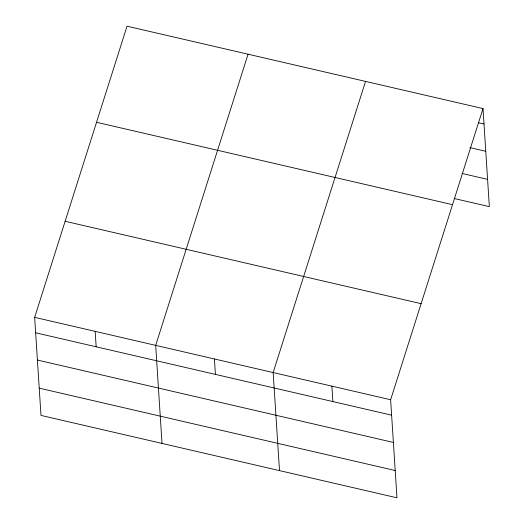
<?xml version="1.0" encoding="UTF-8"?>
<svg xmlns="http://www.w3.org/2000/svg" width="524" height="524" viewBox="0 0 524 524"><rect width="100%" height="100%" fill="white"/><g stroke="black" fill="none" stroke-linecap="round" stroke-linejoin="round"><path stroke-width="0.79" d="M483.01 108.586L390.629 399.746L396.969 497.8L40.99 415.414L34.65 317.361L127.031 26.2L483.01 108.586L489.351 206.639L454.426 198.557M248.062 54.214L155.68 345.375L162.021 443.428M365.536 81.397L273.155 372.557L279.495 470.611M478.451 122.727L484.006 124.011M469.897 147.604L485.774 151.279M462.188 173.496L487.589 179.372M96.547 122.282L452.526 204.668M65.133 221.279L421.113 303.665M34.65 317.361L390.629 399.746M35.645 332.786L391.625 415.172M37.407 360.054L393.386 442.439M39.228 388.146L395.207 470.532M331.889 386.155L332.891 401.581M214.421 358.966L215.416 374.391M95.165 331.365L96.161 346.796"/></g></svg>
